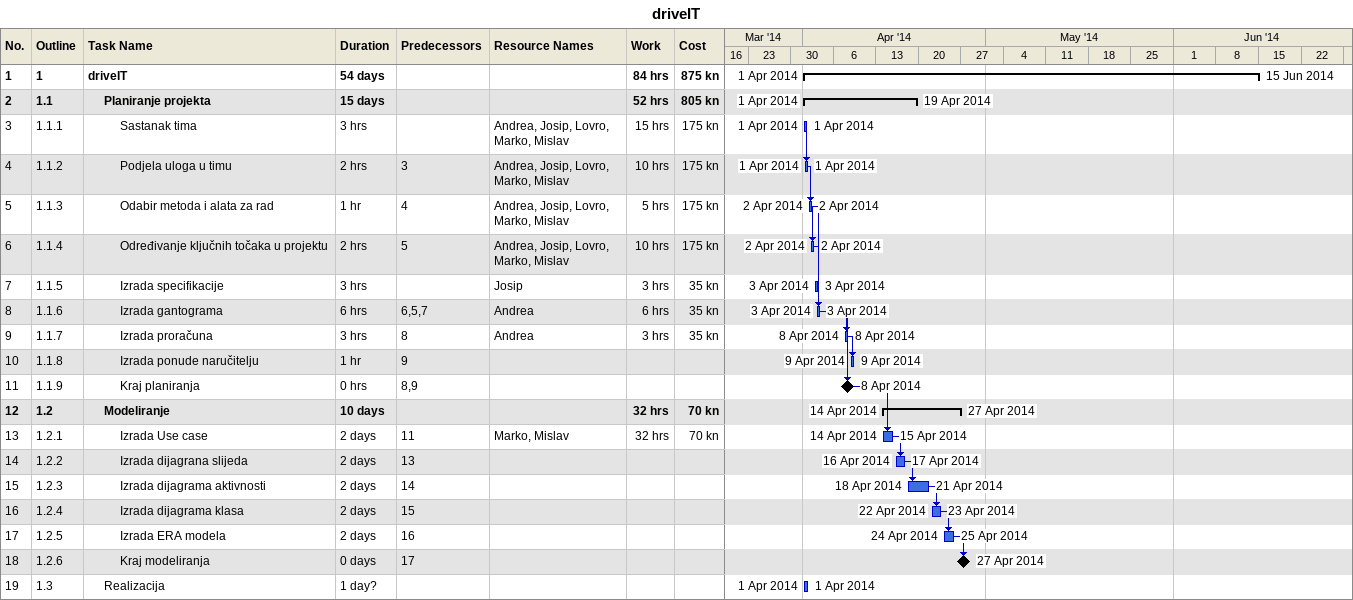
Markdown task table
driveIT

| ID | WBS | Task | Duration | Start | Finish | Predecessors | Resources | Work (h) | Cost (kn) |
|---|---|---|---|---|---|---|---|---|---|
| 1 | 1 | **driveIT** | 54d | 2014-04-01 | 2014-06-15 |  |  | 84 | 875 |
| 2 | 1.1 | **Planiranje projekta** | 15d | 2014-04-01 | 2014-04-19 |  |  | 52 | 805 |
| 3 | 1.1.1 | Sastanak tima | 3h | 2014-04-01 | 2014-04-01 |  | Andrea, Josip, Lovro, Marko, Mislav | 15 | 175 |
| 4 | 1.1.2 | Podjela uloga u timu | 2h | 2014-04-01 | 2014-04-01 | 3 | Andrea, Josip, Lovro, Marko, Mislav | 10 | 175 |
| 5 | 1.1.3 | Odabir metoda i alata za rad | 1h | 2014-04-02 | 2014-04-02 | 4 | Andrea, Josip, Lovro, Marko, Mislav | 5 | 175 |
| 6 | 1.1.4 | Određivanje ključnih točaka u projektu | 2h | 2014-04-02 | 2014-04-02 | 5 | Andrea, Josip, Lovro, Marko, Mislav | 10 | 175 |
| 7 | 1.1.5 | Izrada specifikacije | 3h | 2014-04-03 | 2014-04-03 |  | Josip | 3 | 35 |
| 8 | 1.1.6 | Izrada gantograma | 6h | 2014-04-03 | 2014-04-03 | 6, 5, 7 | Andrea | 6 | 35 |
| 9 | 1.1.7 | Izrada proračuna | 3h | 2014-04-08 | 2014-04-08 | 8 | Andrea | 3 | 35 |
| 10 | 1.1.8 | Izrada ponude naručitelju | 1h | 2014-04-09 | 2014-04-09 | 9 |  |  |  |
| 11 | 1.1.9 | Kraj planiranja | 0h | 2014-04-08 | 2014-04-08 | 8, 9 |  |  |  |
| 12 | 1.2 | **Modeliranje** | 10d | 2014-04-14 | 2014-04-27 |  |  | 32 | 70 |
| 13 | 1.2.1 | Izrada Use case | 2d | 2014-04-14 | 2014-04-15 | 11 | Marko, Mislav | 32 | 70 |
| 14 | 1.2.2 | Izrada dijagrana slijeda | 2d | 2014-04-16 | 2014-04-17 | 13 |  |  |  |
| 15 | 1.2.3 | Izrada dijagrama aktivnosti | 2d | 2014-04-18 | 2014-04-21 | 14 |  |  |  |
| 16 | 1.2.4 | Izrada dijagrama klasa | 2d | 2014-04-22 | 2014-04-23 | 15 |  |  |  |
| 17 | 1.2.5 | Izrada ERA modela | 2d | 2014-04-24 | 2014-04-25 | 16 |  |  |  |
| 18 | 1.2.6 | Kraj modeliranja | 0d | 2014-04-27 | 2014-04-27 | 17 |  |  |  |
| 19 | 1.3 | Realizacija | 1d? | 2014-04-01 | 2014-04-01 |  |  |  |  |
